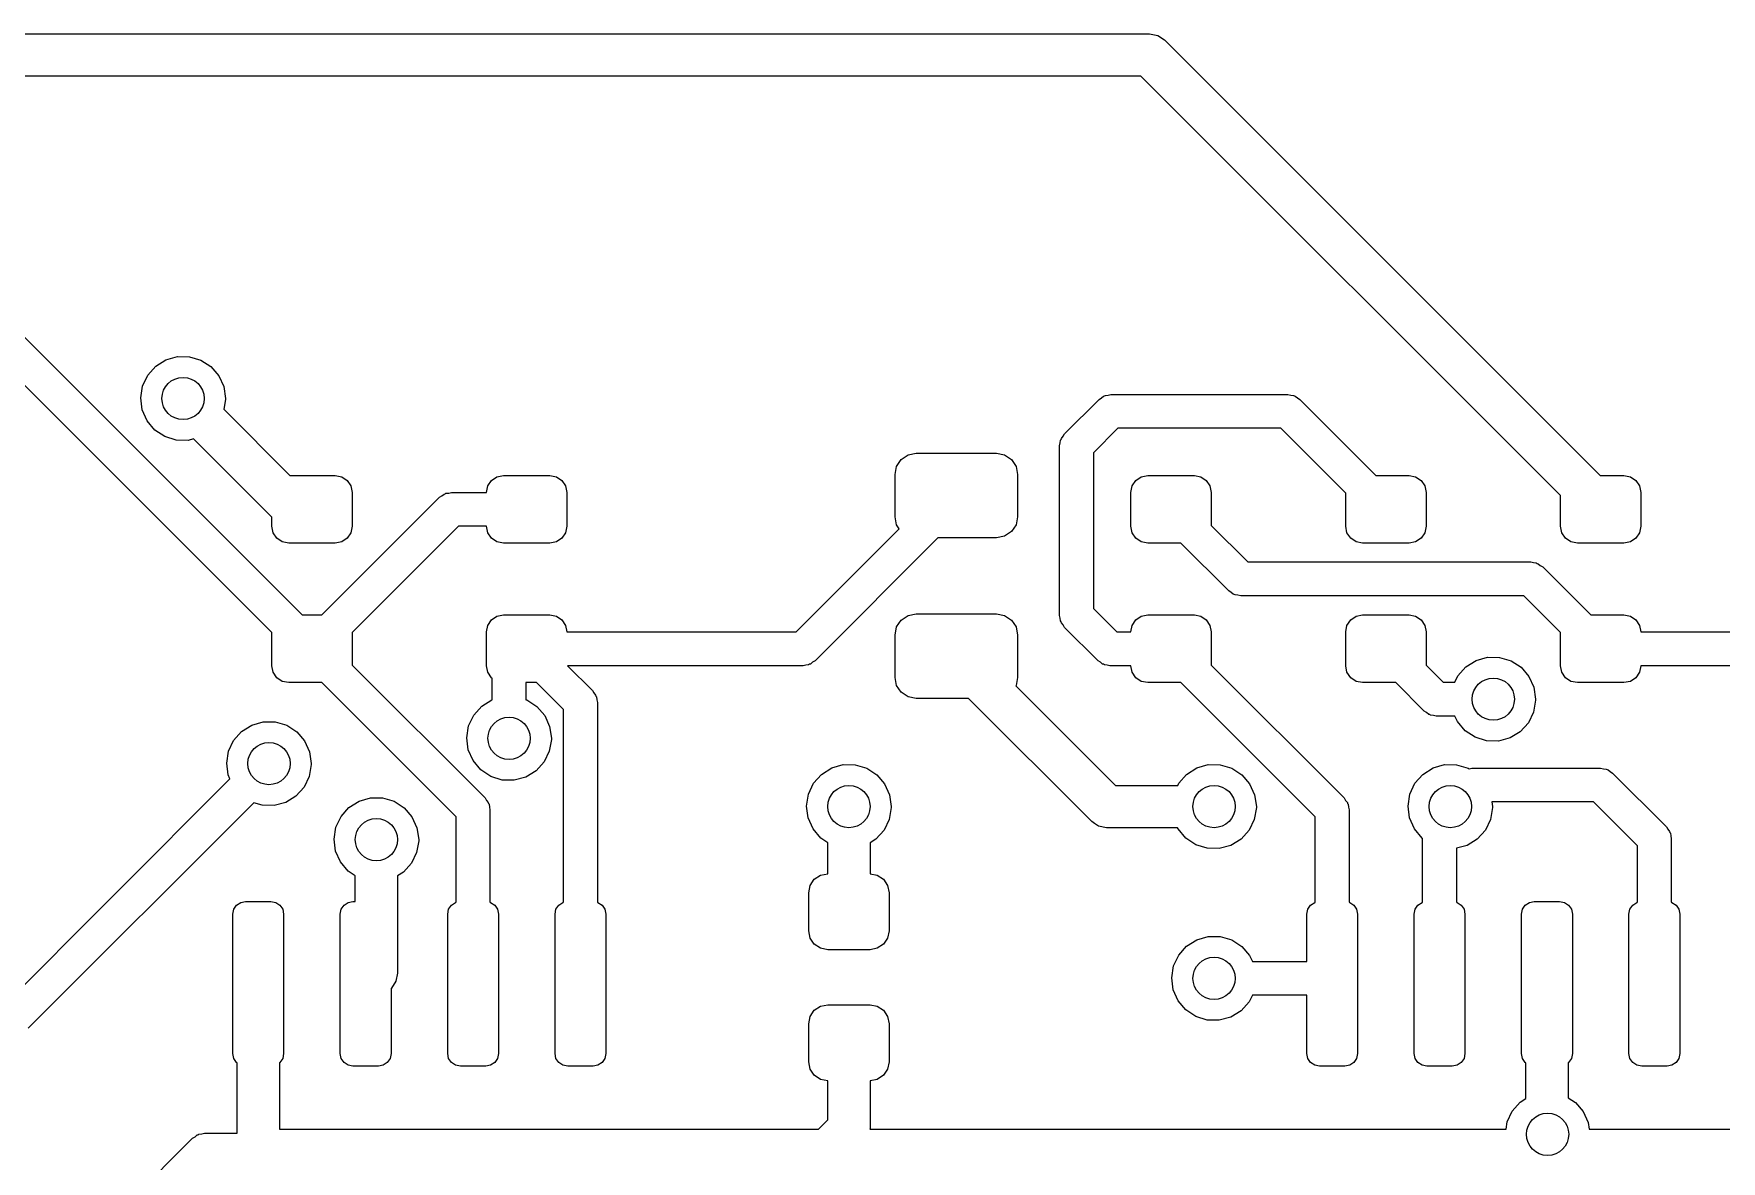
# Model space of a CAD drawing. Extents: x 124.2 to 180.7, y -122.1 to -74.6.
# Drawn here: x 143.4 to 163.35, y -87.89 to -74.55 of the extents above; entities that cross this region are included whole.
import ezdxf

# ---------------------------------------------------------------- set-up
doc = ezdxf.new("R2010")
doc.units = 0
doc.layers.add('BLACK', color=7, linetype='CONTINUOUS')

msp = doc.modelspace()

# ---------------------------------------------------------------- linework, layer by layer
at = {"layer": 'BLACK', "linetype": 'CONTINUOUS'}
for p, q in [((132.715, -74.553), (156.591, -74.553)), ((156.591, -74.553), (156.687, -74.572)), ((156.687, -74.572), (156.768, -74.6262)), ((156.768, -74.6262), (161.919, -79.7775)), ((156.487, -75.053), (132.819, -75.053)), ((161.45, -80.0156), (156.487, -75.053)), ((146.21, -81.6353), (141.48, -76.905)), ((142.045, -76.905), (146.568, -81.4275)), ((144.837, -78.4862), (144.957, -78.4106)), ((144.957, -78.4106), (145.093, -78.3716)), ((145.093, -78.3716), (145.235, -78.3725)), ((145.235, -78.3725), (145.371, -78.4131)), ((145.371, -78.4131), (145.49, -78.4902)), ((144.683, -78.7208), (144.743, -78.5925)), ((144.743, -78.5925), (144.837, -78.4862)), ((145.49, -78.4902), (145.582, -78.5976)), ((145.582, -78.5976), (145.641, -78.7267)), ((144.661, -78.8609), (144.683, -78.7208)), ((145.641, -78.7267), (145.661, -78.867)), ((156.101, -78.8268), (156.134, -78.8194)), ((156.134, -78.8194), (158.227, -78.8194)), ((158.227, -78.8194), (158.26, -78.8269)), ((144.679, -79.0015), (144.661, -78.8609)), ((144.737, -79.1312), (144.679, -79.0015)), ((145.661, -78.8792), (145.642, -78.994)), ((145.642, -78.994), (146.425, -79.7775)), ((145.661, -78.867), (145.661, -78.8792)), ((155.586, -79.2844), (155.993, -78.8777)), ((155.993, -78.8777), (156.021, -78.86)), ((156.021, -78.86), (156.047, -78.8392)), ((156.047, -78.8392), (156.058, -78.8366)), ((156.058, -78.8366), (156.068, -78.8305)), ((156.068, -78.8305), (156.101, -78.8268)), ((158.26, -78.8269), (158.293, -78.8306)), ((158.293, -78.8306), (158.303, -78.8368)), ((158.303, -78.8368), (158.314, -78.8393)), ((158.314, -78.8393), (158.34, -78.8602)), ((158.34, -78.8602), (158.368, -78.878)), ((158.368, -78.878), (159.268, -79.7775)), ((144.828, -79.2397), (144.737, -79.1312)), ((156.217, -79.2194), (155.927, -79.5086)), ((158.144, -79.2194), (156.217, -79.2194)), ((158.91, -79.9853), (158.144, -79.2194)), ((144.946, -79.3183), (144.828, -79.2397)), ((145.081, -79.3606), (144.946, -79.3183)), ((145.223, -79.3632), (145.081, -79.3606)), ((145.286, -79.3459), (145.223, -79.3632)), ((146.21, -80.2696), (145.286, -79.3459)), ((155.527, -79.4255), (155.535, -79.3929)), ((155.535, -79.3929), (155.539, -79.3597)), ((155.539, -79.3597), (155.545, -79.35)), ((155.545, -79.35), (155.547, -79.3388)), ((155.547, -79.3388), (155.568, -79.3127)), ((155.568, -79.3127), (155.586, -79.2844)), ((153.599, -79.6693), (153.653, -79.5882)), ((153.653, -79.5882), (153.734, -79.534)), ((153.734, -79.534), (153.83, -79.515)), ((153.83, -79.515), (154.78, -79.515)), ((154.78, -79.515), (154.876, -79.534)), ((154.876, -79.534), (154.957, -79.5882)), ((154.957, -79.5882), (155.011, -79.6693)), ((155.527, -81.4324), (155.527, -79.4255)), ((155.927, -79.5086), (155.927, -81.3496)), ((146.425, -79.7775), (146.96, -79.7775)), ((146.96, -79.7775), (147.037, -79.7927)), ((147.037, -79.7927), (147.101, -79.8361)), ((148.809, -79.8361), (148.873, -79.7927)), ((148.873, -79.7927), (148.95, -79.7775)), ((148.95, -79.7775), (149.5, -79.7775)), ((149.5, -79.7775), (149.577, -79.7927)), ((149.577, -79.7927), (149.641, -79.8361)), ((153.58, -79.765), (153.599, -79.6693)), ((153.58, -80.265), (153.58, -79.765)), ((155.011, -79.6693), (155.03, -79.765)), ((155.03, -79.765), (155.03, -80.265)), ((156.429, -79.8361), (156.493, -79.7927)), ((156.493, -79.7927), (156.57, -79.7775)), ((156.57, -79.7775), (157.12, -79.7775)), ((157.12, -79.7775), (157.197, -79.7927)), ((157.197, -79.7927), (157.261, -79.8361)), ((159.268, -79.7775), (159.66, -79.7775)), ((159.66, -79.7775), (159.737, -79.7927)), ((159.737, -79.7927), (159.801, -79.8361)), ((161.919, -79.7775), (162.2, -79.7775)), ((162.2, -79.7775), (162.277, -79.7927)), ((162.277, -79.7927), (162.341, -79.8361)), ((147.101, -79.8361), (147.145, -79.901)), ((147.145, -79.901), (147.16, -79.9775)), ((147.16, -79.9775), (147.16, -80.3775)), ((148.194, -80.0358), (148.222, -80.0181)), ((148.222, -80.0181), (148.248, -79.9973)), ((148.248, -79.9973), (148.259, -79.9947)), ((148.259, -79.9947), (148.269, -79.9886)), ((148.269, -79.9886), (148.302, -79.9849)), ((148.302, -79.9849), (148.335, -79.9775)), ((148.335, -79.9775), (148.75, -79.9775)), ((148.75, -79.9775), (148.765, -79.901)), ((148.765, -79.901), (148.809, -79.8361)), ((149.641, -79.8361), (149.685, -79.901)), ((149.685, -79.901), (149.7, -79.9775)), ((149.7, -79.9775), (149.7, -80.3775)), ((156.37, -79.9775), (156.385, -79.901)), ((156.37, -80.3775), (156.37, -79.9775)), ((156.385, -79.901), (156.429, -79.8361)), ((157.261, -79.8361), (157.305, -79.901)), ((157.305, -79.901), (157.32, -79.9775)), ((157.32, -79.9775), (157.32, -80.3697)), ((158.91, -80.3775), (158.91, -79.9853)), ((159.801, -79.8361), (159.845, -79.901)), ((159.845, -79.901), (159.86, -79.9775)), ((159.86, -79.9775), (159.86, -80.3775)), ((161.45, -80.3775), (161.45, -80.0156)), ((162.341, -79.8361), (162.385, -79.901)), ((162.385, -79.901), (162.4, -79.9775)), ((162.4, -79.9775), (162.4, -80.3775)), ((146.802, -81.4275), (148.194, -80.0358)), ((146.21, -80.3775), (146.21, -80.2696)), ((146.225, -80.454), (146.21, -80.3775)), ((147.16, -80.3775), (147.145, -80.454)), ((148.418, -80.3775), (147.16, -81.6353)), ((148.75, -80.3775), (148.418, -80.3775)), ((148.765, -80.454), (148.75, -80.3775)), ((149.7, -80.3775), (149.685, -80.454)), ((152.41, -81.6275), (153.63, -80.4071)), ((153.599, -80.3607), (153.58, -80.265)), ((153.63, -80.4071), (153.599, -80.3607)), ((155.011, -80.3607), (154.957, -80.4418)), ((155.03, -80.265), (155.011, -80.3607)), ((156.385, -80.454), (156.37, -80.3775)), ((157.32, -80.3697), (157.751, -80.8006)), ((158.925, -80.454), (158.91, -80.3775)), ((159.86, -80.3775), (159.845, -80.454)), ((161.465, -80.454), (161.45, -80.3775)), ((162.4, -80.3775), (162.385, -80.454)), ((146.269, -80.5189), (146.225, -80.454)), ((146.333, -80.5623), (146.269, -80.5189)), ((146.41, -80.5775), (146.333, -80.5623)), ((146.96, -80.5775), (146.41, -80.5775)), ((147.037, -80.5623), (146.96, -80.5775)), ((147.101, -80.5189), (147.037, -80.5623)), ((147.145, -80.454), (147.101, -80.5189)), ((148.809, -80.5189), (148.765, -80.454)), ((148.873, -80.5623), (148.809, -80.5189)), ((148.95, -80.5775), (148.873, -80.5623)), ((149.5, -80.5775), (148.95, -80.5775)), ((149.577, -80.5623), (149.5, -80.5775)), ((149.641, -80.5189), (149.577, -80.5623)), ((149.685, -80.454), (149.641, -80.5189)), ((154.088, -80.515), (152.634, -81.9692)), ((154.78, -80.515), (154.088, -80.515)), ((154.876, -80.496), (154.78, -80.515)), ((154.957, -80.4418), (154.876, -80.496)), ((156.429, -80.5189), (156.385, -80.454)), ((156.493, -80.5623), (156.429, -80.5189)), ((156.57, -80.5775), (156.493, -80.5623)), ((156.962, -80.5775), (156.57, -80.5775)), ((157.527, -81.142), (156.962, -80.5775)), ((158.969, -80.5189), (158.925, -80.454)), ((159.033, -80.5623), (158.969, -80.5189)), ((159.11, -80.5775), (159.033, -80.5623)), ((159.66, -80.5775), (159.11, -80.5775)), ((159.737, -80.5623), (159.66, -80.5775)), ((159.801, -80.5189), (159.737, -80.5623)), ((159.845, -80.454), (159.801, -80.5189)), ((161.509, -80.5189), (161.465, -80.454)), ((161.573, -80.5623), (161.509, -80.5189)), ((161.65, -80.5775), (161.573, -80.5623)), ((162.2, -80.5775), (161.65, -80.5775)), ((162.277, -80.5623), (162.2, -80.5775)), ((162.341, -80.5189), (162.277, -80.5623)), ((162.385, -80.454), (162.341, -80.5189)), ((157.751, -80.8006), (161.098, -80.8006)), ((161.098, -80.8006), (161.131, -80.8081)), ((161.131, -80.8081), (161.164, -80.8118)), ((161.164, -80.8118), (161.174, -80.818)), ((161.174, -80.818), (161.185, -80.8205)), ((161.185, -80.8205), (161.211, -80.8414)), ((161.211, -80.8414), (161.24, -80.8592)), ((161.24, -80.8592), (161.808, -81.4275)), ((157.555, -81.1598), (157.527, -81.142)), ((157.581, -81.1807), (157.555, -81.1598)), ((157.592, -81.1832), (157.581, -81.1807)), ((157.602, -81.1894), (157.592, -81.1832)), ((157.635, -81.1931), (157.602, -81.1894)), ((157.668, -81.2006), (157.635, -81.1931)), ((161.015, -81.2006), (157.668, -81.2006)), ((161.45, -81.6353), (161.015, -81.2006)), ((153.734, -81.434), (153.83, -81.415)), ((153.83, -81.415), (154.78, -81.415)), ((154.78, -81.415), (154.876, -81.434)), ((155.927, -81.3496), (156.205, -81.6275)), ((146.568, -81.4275), (146.802, -81.4275)), ((148.75, -81.6275), (148.765, -81.551)), ((148.765, -81.551), (148.809, -81.4861)), ((148.809, -81.4861), (148.873, -81.4427)), ((148.873, -81.4427), (148.95, -81.4275)), ((148.95, -81.4275), (149.5, -81.4275)), ((149.5, -81.4275), (149.577, -81.4427)), ((149.577, -81.4427), (149.641, -81.4861)), ((149.641, -81.4861), (149.685, -81.551)), ((149.685, -81.551), (149.7, -81.6275)), ((153.58, -81.665), (153.599, -81.5693)), ((153.599, -81.5693), (153.653, -81.4882)), ((153.653, -81.4882), (153.734, -81.434)), ((154.876, -81.434), (154.957, -81.4882)), ((154.957, -81.4882), (155.011, -81.5693)), ((155.011, -81.5693), (155.03, -81.665)), ((155.535, -81.465), (155.527, -81.4324)), ((155.539, -81.4982), (155.535, -81.465)), ((155.545, -81.5079), (155.539, -81.4982)), ((155.547, -81.5191), (155.545, -81.5079)), ((155.568, -81.5453), (155.547, -81.5191)), ((155.586, -81.5736), (155.568, -81.5453)), ((155.981, -81.9689), (155.586, -81.5736)), ((156.37, -81.6275), (156.385, -81.551)), ((156.385, -81.551), (156.429, -81.4861)), ((156.429, -81.4861), (156.493, -81.4427)), ((156.493, -81.4427), (156.57, -81.4275)), ((156.57, -81.4275), (157.12, -81.4275)), ((157.12, -81.4275), (157.197, -81.4427)), ((157.197, -81.4427), (157.261, -81.4861)), ((157.261, -81.4861), (157.305, -81.551)), ((157.305, -81.551), (157.32, -81.6275)), ((158.91, -81.6275), (158.925, -81.551)), ((158.925, -81.551), (158.969, -81.4861)), ((158.969, -81.4861), (159.033, -81.4427)), ((159.033, -81.4427), (159.11, -81.4275)), ((159.11, -81.4275), (159.66, -81.4275)), ((159.66, -81.4275), (159.737, -81.4427)), ((159.737, -81.4427), (159.801, -81.4861)), ((159.801, -81.4861), (159.845, -81.551)), ((159.845, -81.551), (159.86, -81.6275)), ((161.808, -81.4275), (162.2, -81.4275)), ((162.2, -81.4275), (162.277, -81.4427)), ((162.277, -81.4427), (162.341, -81.4861)), ((162.341, -81.4861), (162.385, -81.551)), ((162.385, -81.551), (162.4, -81.6275)), ((146.21, -82.0275), (146.21, -81.6353)), ((147.16, -81.6353), (147.16, -82.0197)), ((148.75, -82.0275), (148.75, -81.6275)), ((149.7, -81.6275), (152.41, -81.6275)), ((153.58, -82.165), (153.58, -81.665)), ((155.03, -81.665), (155.03, -82.165)), ((156.205, -81.6275), (156.37, -81.6275)), ((157.32, -81.6275), (157.32, -82.0197)), ((158.91, -82.0275), (158.91, -81.6275)), ((159.86, -81.6275), (159.86, -82.0197)), ((161.45, -82.0275), (161.45, -81.6353)), ((162.4, -81.6275), (163.99, -81.6275)), ((152.558, -82.0164), (152.525, -82.0201)), ((152.568, -82.0103), (152.558, -82.0164)), ((152.579, -82.0077), (152.568, -82.0103)), ((152.605, -81.9869), (152.579, -82.0077)), ((152.634, -81.9692), (152.605, -81.9869)), ((156.009, -81.9867), (155.981, -81.9689)), ((156.035, -82.0076), (156.009, -81.9867)), ((156.047, -82.0101), (156.035, -82.0076)), ((156.056, -82.0163), (156.047, -82.0101)), ((156.09, -82.02), (156.056, -82.0163)), ((160.331, -82.0422), (160.451, -81.9666)), ((160.451, -81.9666), (160.587, -81.9276)), ((160.587, -81.9276), (160.729, -81.9285)), ((160.729, -81.9285), (160.865, -81.9691)), ((160.865, -81.9691), (160.984, -82.0462)), ((146.225, -82.104), (146.21, -82.0275)), ((146.269, -82.1689), (146.225, -82.104)), ((146.333, -82.2123), (146.269, -82.1689)), ((146.41, -82.2275), (146.333, -82.2123)), ((147.16, -82.0197), (148.732, -83.5913)), ((148.765, -82.104), (148.75, -82.0275)), ((148.809, -82.1689), (148.765, -82.104)), ((148.816, -82.1737), (148.809, -82.1689)), ((148.816, -82.4286), (148.816, -82.1737)), ((152.493, -82.0275), (149.708, -82.0275)), ((149.708, -82.0275), (150.002, -82.3213)), ((152.525, -82.0201), (152.493, -82.0275)), ((153.599, -82.2607), (153.58, -82.165)), ((155.03, -82.165), (155.011, -82.2607)), ((156.122, -82.0275), (156.09, -82.02)), ((156.37, -82.0275), (156.122, -82.0275)), ((156.385, -82.104), (156.37, -82.0275)), ((156.429, -82.1689), (156.385, -82.104)), ((156.493, -82.2123), (156.429, -82.1689)), ((156.57, -82.2275), (156.493, -82.2123)), ((157.32, -82.0197), (158.892, -83.5913)), ((158.925, -82.104), (158.91, -82.0275)), ((158.969, -82.1689), (158.925, -82.104)), ((159.033, -82.2123), (158.969, -82.1689)), ((159.11, -82.2275), (159.033, -82.2123)), ((159.86, -82.0197), (160.063, -82.223)), ((160.202, -82.223), (160.237, -82.1485)), ((160.237, -82.1485), (160.331, -82.0422)), ((160.984, -82.0462), (161.076, -82.1536)), ((161.076, -82.1536), (161.135, -82.2827)), ((161.465, -82.104), (161.45, -82.0275)), ((161.509, -82.1689), (161.465, -82.104)), ((161.573, -82.2123), (161.509, -82.1689)), ((161.65, -82.2275), (161.573, -82.2123)), ((162.277, -82.2123), (162.2, -82.2275)), ((162.341, -82.1689), (162.277, -82.2123)), ((162.385, -82.104), (162.341, -82.1689)), ((162.4, -82.0275), (162.385, -82.104)), ((163.982, -82.0275), (162.4, -82.0275)), ((146.802, -82.2275), (146.41, -82.2275)), ((148.39, -83.8153), (146.802, -82.2275)), ((149.342, -82.2275), (149.216, -82.2275)), ((149.216, -82.2275), (149.216, -82.4294)), ((149.66, -82.5453), (149.342, -82.2275)), ((150.002, -82.3213), (150.019, -82.3496)), ((150.019, -82.3496), (150.04, -82.3758)), ((150.04, -82.3758), (150.043, -82.387)), ((150.043, -82.387), (150.049, -82.3967)), ((150.049, -82.3967), (150.053, -82.4299)), ((153.653, -82.3418), (153.599, -82.2607)), ((153.734, -82.396), (153.653, -82.3418)), ((153.83, -82.415), (153.734, -82.396)), ((154.451, -82.415), (153.83, -82.415)), ((155.906, -83.8698), (154.451, -82.415)), ((155.011, -82.2607), (155.008, -82.2647)), ((155.008, -82.2647), (156.187, -83.443)), ((156.962, -82.2275), (156.57, -82.2275)), ((158.55, -83.8153), (156.962, -82.2275)), ((159.502, -82.2275), (159.11, -82.2275)), ((159.839, -82.5644), (159.502, -82.2275)), ((160.063, -82.223), (160.202, -82.223)), ((161.135, -82.2827), (161.155, -82.423)), ((162.2, -82.2275), (161.65, -82.2275)), ((148.538, -82.74), (148.598, -82.6117)), ((148.598, -82.6117), (148.692, -82.5054)), ((148.692, -82.5054), (148.812, -82.4298)), ((148.812, -82.4298), (148.816, -82.4286)), ((149.216, -82.4294), (149.226, -82.4323)), ((149.226, -82.4323), (149.344, -82.5094)), ((149.344, -82.5094), (149.437, -82.6168)), ((149.437, -82.6168), (149.496, -82.7459)), ((149.66, -84.8249), (149.66, -82.5453)), ((150.053, -82.4299), (150.06, -82.4625)), ((150.06, -82.4625), (150.06, -84.8249)), ((159.867, -82.5822), (159.839, -82.5644)), ((159.893, -82.6031), (159.867, -82.5822)), ((159.905, -82.6056), (159.893, -82.6031)), ((159.914, -82.6118), (159.905, -82.6056)), ((159.948, -82.6155), (159.914, -82.6118)), ((159.98, -82.623), (159.948, -82.6155)), ((161.131, -82.575), (161.07, -82.7026)), ((161.155, -82.4352), (161.131, -82.575)), ((161.155, -82.423), (161.155, -82.4352)), ((145.759, -82.9105), (145.853, -82.8042)), ((145.853, -82.8042), (145.973, -82.7286)), ((145.973, -82.7286), (146.109, -82.6896)), ((146.109, -82.6896), (146.251, -82.6905)), ((146.251, -82.6905), (146.387, -82.7311)), ((146.387, -82.7311), (146.506, -82.8082)), ((146.506, -82.8082), (146.598, -82.9156)), ((148.516, -82.8801), (148.538, -82.74)), ((149.496, -82.7459), (149.516, -82.8862)), ((160.202, -82.623), (159.98, -82.623)), ((160.231, -82.6872), (160.202, -82.623)), ((160.322, -82.7957), (160.231, -82.6872)), ((160.44, -82.8743), (160.322, -82.7957)), ((160.974, -82.8077), (160.854, -82.8819)), ((161.07, -82.7026), (160.974, -82.8077)), ((145.699, -83.0388), (145.759, -82.9105)), ((146.598, -82.9156), (146.657, -83.0447)), ((148.534, -83.0207), (148.516, -82.8801)), ((149.516, -82.8984), (149.492, -83.0382)), ((149.516, -82.8862), (149.516, -82.8984)), ((160.575, -82.9166), (160.44, -82.8743)), ((160.717, -82.9192), (160.575, -82.9166)), ((160.854, -82.8819), (160.717, -82.9192)), ((145.677, -83.1789), (145.699, -83.0388)), ((145.695, -83.3195), (145.677, -83.1789)), ((146.677, -83.1972), (146.653, -83.337)), ((146.657, -83.0447), (146.677, -83.185)), ((146.677, -83.185), (146.677, -83.1972)), ((148.591, -83.1504), (148.534, -83.0207)), ((148.683, -83.2589), (148.591, -83.1504)), ((149.43, -83.1658), (149.335, -83.2709)), ((149.492, -83.0382), (149.43, -83.1658)), ((152.831, -83.2366), (152.967, -83.1976)), ((152.967, -83.1976), (153.109, -83.1985)), ((153.109, -83.1985), (153.245, -83.2391)), ((157.149, -83.2366), (157.285, -83.1976)), ((157.285, -83.1976), (157.427, -83.1985)), ((157.427, -83.1985), (157.563, -83.2391)), ((159.943, -83.2366), (160.079, -83.1976)), ((160.079, -83.1976), (160.221, -83.1985)), ((160.221, -83.1985), (160.357, -83.2391)), ((142.988, -86.0916), (145.715, -83.3641)), ((145.715, -83.3641), (145.695, -83.3195)), ((146.653, -83.337), (146.592, -83.4646)), ((148.801, -83.3375), (148.683, -83.2589)), ((148.936, -83.3798), (148.801, -83.3375)), ((149.078, -83.3824), (148.936, -83.3798)), ((149.214, -83.3451), (149.078, -83.3824)), ((149.335, -83.2709), (149.214, -83.3451)), ((152.617, -83.4185), (152.711, -83.3122)), ((152.711, -83.3122), (152.831, -83.2366)), ((153.245, -83.2391), (153.364, -83.3162)), ((153.364, -83.3162), (153.456, -83.4236)), ((156.935, -83.4185), (157.029, -83.3122)), ((157.029, -83.3122), (157.149, -83.2366)), ((157.563, -83.2391), (157.682, -83.3162)), ((157.682, -83.3162), (157.774, -83.4236)), ((159.729, -83.4185), (159.823, -83.3122)), ((159.823, -83.3122), (159.943, -83.2366)), ((160.357, -83.2391), (160.368, -83.2465)), ((160.368, -83.2464), (160.401, -83.239)), ((160.368, -83.2465), (160.368, -83.2464)), ((160.401, -83.239), (161.925, -83.239)), ((161.925, -83.239), (161.958, -83.2465)), ((161.958, -83.2465), (161.991, -83.2502)), ((161.991, -83.2502), (162.001, -83.2564)), ((162.001, -83.2564), (162.012, -83.2589)), ((162.012, -83.2589), (162.038, -83.2798)), ((162.038, -83.2798), (162.066, -83.2976)), ((162.066, -83.2976), (162.702, -83.9328)), ((146.496, -83.5697), (146.376, -83.6439)), ((146.592, -83.4646), (146.496, -83.5697)), ((147.243, -83.6281), (147.379, -83.5891)), ((147.379, -83.5891), (147.521, -83.59)), ((147.521, -83.59), (147.657, -83.6306)), ((148.732, -83.5913), (148.749, -83.6196)), ((152.535, -83.6869), (152.557, -83.5468)), ((152.557, -83.5468), (152.617, -83.4185)), ((153.456, -83.4236), (153.515, -83.5527)), ((153.515, -83.5527), (153.535, -83.693)), ((156.187, -83.443), (156.924, -83.443)), ((156.924, -83.443), (156.935, -83.4185)), ((157.774, -83.4236), (157.833, -83.5527)), ((157.833, -83.5527), (157.853, -83.693)), ((158.892, -83.5913), (158.909, -83.6196)), ((159.647, -83.6869), (159.669, -83.5468)), ((159.669, -83.5468), (159.729, -83.4185)), ((145.997, -83.6474), (143.329, -86.3158)), ((146.097, -83.6786), (145.997, -83.6474)), ((146.239, -83.6812), (146.097, -83.6786)), ((146.376, -83.6439), (146.239, -83.6812)), ((146.969, -83.9383), (147.029, -83.81)), ((147.029, -83.81), (147.123, -83.7037)), ((147.123, -83.7037), (147.243, -83.6281)), ((147.657, -83.6306), (147.776, -83.7077)), ((147.776, -83.7077), (147.868, -83.8151)), ((147.868, -83.8151), (147.927, -83.9442)), ((148.749, -83.6196), (148.77, -83.6458)), ((148.77, -83.6458), (148.773, -83.657)), ((148.773, -83.657), (148.779, -83.6667)), ((148.779, -83.6667), (148.783, -83.6999)), ((148.783, -83.6999), (148.79, -83.7325)), ((148.79, -83.7325), (148.79, -84.8249)), ((152.553, -83.8275), (152.535, -83.6869)), ((153.535, -83.7052), (153.511, -83.845)), ((153.535, -83.693), (153.535, -83.7052)), ((157.853, -83.7052), (157.829, -83.845)), ((157.853, -83.693), (157.853, -83.7052)), ((158.909, -83.6196), (158.93, -83.6458)), ((158.93, -83.6458), (158.933, -83.657)), ((158.933, -83.657), (158.939, -83.6667)), ((158.939, -83.6667), (158.943, -83.6999)), ((158.943, -83.6999), (158.95, -83.7325)), ((158.95, -83.7325), (158.95, -84.8249)), ((159.665, -83.8275), (159.647, -83.6869)), ((160.647, -83.7052), (160.623, -83.845)), ((161.842, -83.639), (160.639, -83.639)), ((160.639, -83.639), (160.647, -83.693)), ((160.647, -83.693), (160.647, -83.7052)), ((162.36, -84.1568), (161.842, -83.639)), ((146.947, -84.0784), (146.969, -83.9383)), ((147.927, -83.9442), (147.947, -84.0845)), ((148.39, -84.8249), (148.39, -83.8153)), ((152.611, -83.9572), (152.553, -83.8275)), ((152.702, -84.0657), (152.611, -83.9572)), ((153.45, -83.9726), (153.354, -84.0777)), ((153.511, -83.845), (153.45, -83.9726)), ((155.939, -83.8917), (155.906, -83.8698)), ((155.906, -83.8698), (155.906, -83.8698)), ((155.987, -83.924), (155.939, -83.8917)), ((156.083, -83.943), (155.987, -83.924)), ((156.922, -83.943), (156.083, -83.943)), ((156.083, -83.943), (156.083, -83.943)), ((156.929, -83.9572), (156.922, -83.943)), ((157.02, -84.0657), (156.929, -83.9572)), ((157.768, -83.9726), (157.672, -84.0777)), ((157.829, -83.845), (157.768, -83.9726)), ((158.55, -84.8249), (158.55, -83.8153)), ((159.723, -83.9572), (159.665, -83.8275)), ((159.814, -84.0657), (159.723, -83.9572)), ((160.562, -83.9726), (160.466, -84.0777)), ((160.623, -83.845), (160.562, -83.9726)), ((162.702, -83.9328), (162.719, -83.9611)), ((162.719, -83.9611), (162.74, -83.9873)), ((162.74, -83.9873), (162.743, -83.9985)), ((162.743, -83.9985), (162.749, -84.0082)), ((162.749, -84.0082), (162.753, -84.0414)), ((146.965, -84.219), (146.947, -84.0784)), ((147.947, -84.0967), (147.923, -84.2365)), ((147.947, -84.0845), (147.947, -84.0967)), ((152.785, -84.1212), (152.702, -84.0657)), ((152.785, -84.487), (152.785, -84.1212)), ((153.354, -84.0777), (153.285, -84.1203)), ((153.285, -84.1203), (153.285, -84.487)), ((157.138, -84.1443), (157.02, -84.0657)), ((157.273, -84.1866), (157.138, -84.1443)), ((157.415, -84.1892), (157.273, -84.1866)), ((157.552, -84.1519), (157.415, -84.1892)), ((157.672, -84.0777), (157.552, -84.1519)), ((159.82, -84.0699), (159.814, -84.0657)), ((159.82, -84.8249), (159.82, -84.0699)), ((160.346, -84.1519), (160.22, -84.1861)), ((160.22, -84.1861), (160.22, -84.8249)), ((160.466, -84.0777), (160.346, -84.1519)), ((162.36, -84.8249), (162.36, -84.1568)), ((162.753, -84.0414), (162.76, -84.074)), ((162.76, -84.074), (162.76, -84.8249)), ((147.023, -84.3487), (146.965, -84.219)), ((147.114, -84.4572), (147.023, -84.3487)), ((147.862, -84.3641), (147.766, -84.4692)), ((147.923, -84.2365), (147.862, -84.3641)), ((147.197, -84.5127), (147.114, -84.4572)), ((147.197, -84.815), (147.197, -84.5127)), ((147.766, -84.4692), (147.697, -84.5118)), ((147.697, -84.5118), (147.697, -85.663)), ((152.577, -84.6259), (152.626, -84.5529)), ((152.626, -84.5529), (152.699, -84.5041)), ((152.699, -84.5041), (152.785, -84.487)), ((153.285, -84.487), (153.371, -84.5041)), ((153.371, -84.5041), (153.444, -84.5529)), ((153.444, -84.5529), (153.493, -84.6259)), ((152.56, -84.712), (152.577, -84.6259)), ((152.56, -85.162), (152.56, -84.712)), ((153.493, -84.6259), (153.51, -84.712)), ((153.51, -84.712), (153.51, -85.162)), ((145.75, -84.965), (145.761, -84.9076)), ((145.75, -86.615), (145.75, -84.965)), ((145.761, -84.9076), (145.794, -84.8589)), ((145.794, -84.8589), (145.843, -84.8264)), ((145.843, -84.8264), (145.9, -84.815)), ((145.9, -84.815), (146.2, -84.815)), ((146.2, -84.815), (146.257, -84.8264)), ((146.257, -84.8264), (146.306, -84.8589)), ((146.306, -84.8589), (146.339, -84.9076)), ((146.339, -84.9076), (146.35, -84.965)), ((146.35, -84.965), (146.35, -86.615)), ((147.02, -84.965), (147.031, -84.9076)), ((147.02, -86.615), (147.02, -84.965)), ((147.031, -84.9076), (147.064, -84.8589)), ((147.064, -84.8589), (147.113, -84.8264)), ((147.113, -84.8264), (147.17, -84.815)), ((147.17, -84.815), (147.197, -84.815)), ((148.29, -84.965), (148.301, -84.9076)), ((148.29, -86.615), (148.29, -84.965)), ((148.301, -84.9076), (148.334, -84.8589)), ((148.334, -84.8589), (148.383, -84.8264)), ((148.383, -84.8264), (148.39, -84.8249)), ((148.79, -84.8249), (148.797, -84.8264)), ((148.797, -84.8264), (148.846, -84.8589)), ((148.846, -84.8589), (148.879, -84.9076)), ((148.879, -84.9076), (148.89, -84.965)), ((148.89, -84.965), (148.89, -86.615)), ((149.56, -84.965), (149.571, -84.9076)), ((149.56, -86.615), (149.56, -84.965)), ((149.571, -84.9076), (149.604, -84.8589)), ((149.604, -84.8589), (149.653, -84.8264)), ((149.653, -84.8264), (149.66, -84.8249)), ((150.06, -84.8249), (150.067, -84.8264)), ((150.067, -84.8264), (150.116, -84.8589)), ((150.116, -84.8589), (150.149, -84.9076)), ((150.149, -84.9076), (150.16, -84.965)), ((150.16, -84.965), (150.16, -86.615)), ((158.45, -84.965), (158.461, -84.9076)), ((158.45, -85.525), (158.45, -84.965)), ((158.461, -84.9076), (158.494, -84.8589)), ((158.494, -84.8589), (158.543, -84.8264)), ((158.543, -84.8264), (158.55, -84.8249)), ((158.95, -84.8249), (158.957, -84.8264)), ((158.957, -84.8264), (159.006, -84.8589)), ((159.006, -84.8589), (159.039, -84.9076)), ((159.039, -84.9076), (159.05, -84.965)), ((159.05, -84.965), (159.05, -86.615)), ((159.72, -84.965), (159.731, -84.9076)), ((159.72, -86.615), (159.72, -84.965)), ((159.731, -84.9076), (159.764, -84.8589)), ((159.764, -84.8589), (159.813, -84.8264)), ((159.813, -84.8264), (159.82, -84.8249)), ((160.22, -84.8249), (160.227, -84.8264)), ((160.227, -84.8264), (160.276, -84.8589)), ((160.276, -84.8589), (160.309, -84.9076)), ((160.309, -84.9076), (160.32, -84.965)), ((160.32, -84.965), (160.32, -86.615)), ((160.99, -84.965), (161.001, -84.9076)), ((160.99, -86.615), (160.99, -84.965)), ((161.001, -84.9076), (161.034, -84.8589)), ((161.034, -84.8589), (161.083, -84.8264)), ((161.083, -84.8264), (161.14, -84.815)), ((161.14, -84.815), (161.44, -84.815)), ((161.44, -84.815), (161.497, -84.8264)), ((161.497, -84.8264), (161.546, -84.8589)), ((161.546, -84.8589), (161.579, -84.9076)), ((161.579, -84.9076), (161.59, -84.965)), ((161.59, -84.965), (161.59, -86.615)), ((162.26, -84.965), (162.271, -84.9076)), ((162.26, -86.615), (162.26, -84.965)), ((162.271, -84.9076), (162.304, -84.8589)), ((162.304, -84.8589), (162.353, -84.8264)), ((162.353, -84.8264), (162.36, -84.8249)), ((162.76, -84.8249), (162.767, -84.8264)), ((162.767, -84.8264), (162.816, -84.8589)), ((162.816, -84.8589), (162.849, -84.9076)), ((162.849, -84.9076), (162.86, -84.965)), ((162.86, -84.965), (162.86, -86.615)), ((152.577, -85.2481), (152.56, -85.162)), ((153.51, -85.162), (153.493, -85.2481)), ((152.626, -85.3211), (152.577, -85.2481)), ((152.699, -85.3699), (152.626, -85.3211)), ((152.785, -85.387), (152.699, -85.3699)), ((153.285, -85.387), (152.785, -85.387)), ((153.371, -85.3699), (153.285, -85.387)), ((153.444, -85.3211), (153.371, -85.3699)), ((153.493, -85.2481), (153.444, -85.3211)), ((156.935, -85.4505), (157.029, -85.3442)), ((157.029, -85.3442), (157.149, -85.2686)), ((157.149, -85.2686), (157.285, -85.2296)), ((157.285, -85.2296), (157.427, -85.2305)), ((157.427, -85.2305), (157.563, -85.2711)), ((157.563, -85.2711), (157.682, -85.3482)), ((157.682, -85.3482), (157.774, -85.4556)), ((156.853, -85.7189), (156.875, -85.5788)), ((156.875, -85.5788), (156.935, -85.4505)), ((157.774, -85.4556), (157.806, -85.525)), ((157.806, -85.525), (158.45, -85.525)), ((147.678, -85.7587), (147.624, -85.8398)), ((147.697, -85.663), (147.678, -85.7587)), ((156.871, -85.8595), (156.853, -85.7189)), ((147.624, -85.8398), (147.62, -85.8436)), ((147.62, -85.8436), (147.62, -86.615)), ((156.929, -85.9892), (156.871, -85.8595)), ((157.02, -86.0977), (156.929, -85.9892)), ((157.768, -86.0046), (157.672, -86.1097)), ((157.806, -85.925), (157.768, -86.0046)), ((158.45, -85.925), (157.806, -85.925)), ((158.45, -86.615), (158.45, -85.925)), ((152.56, -86.262), (152.577, -86.1759)), ((152.577, -86.1759), (152.626, -86.1029)), ((152.626, -86.1029), (152.699, -86.0541)), ((152.699, -86.0541), (152.785, -86.037)), ((152.785, -86.037), (153.285, -86.037)), ((153.285, -86.037), (153.371, -86.0541)), ((153.371, -86.0541), (153.444, -86.1029)), ((153.444, -86.1029), (153.493, -86.1759)), ((153.493, -86.1759), (153.51, -86.262)), ((157.138, -86.1763), (157.02, -86.0977)), ((157.273, -86.2186), (157.138, -86.1763)), ((157.552, -86.1839), (157.415, -86.2212)), ((157.672, -86.1097), (157.552, -86.1839)), ((152.56, -86.712), (152.56, -86.262)), ((153.51, -86.262), (153.51, -86.712)), ((157.415, -86.2212), (157.273, -86.2186)), ((145.761, -86.6724), (145.75, -86.615)), ((145.794, -86.7211), (145.761, -86.6724)), ((145.8, -86.7251), (145.794, -86.7211)), ((145.8, -87.557), (145.8, -86.7251)), ((146.306, -86.7211), (146.3, -86.7251)), ((146.3, -86.7251), (146.3, -87.507)), ((146.339, -86.6724), (146.306, -86.7211)), ((146.35, -86.615), (146.339, -86.6724)), ((147.031, -86.6724), (147.02, -86.615)), ((147.064, -86.7211), (147.031, -86.6724)), ((147.113, -86.7536), (147.064, -86.7211)), ((147.17, -86.765), (147.113, -86.7536)), ((147.47, -86.765), (147.17, -86.765)), ((147.527, -86.7536), (147.47, -86.765)), ((147.576, -86.7211), (147.527, -86.7536)), ((147.609, -86.6724), (147.576, -86.7211)), ((147.62, -86.615), (147.609, -86.6724)), ((148.301, -86.6724), (148.29, -86.615)), ((148.334, -86.7211), (148.301, -86.6724)), ((148.383, -86.7536), (148.334, -86.7211)), ((148.44, -86.765), (148.383, -86.7536)), ((148.74, -86.765), (148.44, -86.765)), ((148.797, -86.7536), (148.74, -86.765)), ((148.846, -86.7211), (148.797, -86.7536)), ((148.879, -86.6724), (148.846, -86.7211)), ((148.89, -86.615), (148.879, -86.6724)), ((149.571, -86.6724), (149.56, -86.615)), ((149.604, -86.7211), (149.571, -86.6724)), ((149.653, -86.7536), (149.604, -86.7211)), ((149.71, -86.765), (149.653, -86.7536)), ((150.01, -86.765), (149.71, -86.765)), ((150.067, -86.7536), (150.01, -86.765)), ((150.116, -86.7211), (150.067, -86.7536)), ((150.149, -86.6724), (150.116, -86.7211)), ((150.16, -86.615), (150.149, -86.6724)), ((152.577, -86.7981), (152.56, -86.712)), ((152.626, -86.8711), (152.577, -86.7981)), ((153.493, -86.7981), (153.444, -86.8711)), ((153.51, -86.712), (153.493, -86.7981)), ((158.461, -86.6724), (158.45, -86.615)), ((158.494, -86.7211), (158.461, -86.6724)), ((158.543, -86.7536), (158.494, -86.7211)), ((158.6, -86.765), (158.543, -86.7536)), ((158.9, -86.765), (158.6, -86.765)), ((158.957, -86.7536), (158.9, -86.765)), ((159.006, -86.7211), (158.957, -86.7536)), ((159.039, -86.6724), (159.006, -86.7211)), ((159.05, -86.615), (159.039, -86.6724)), ((159.731, -86.6724), (159.72, -86.615)), ((159.764, -86.7211), (159.731, -86.6724)), ((159.813, -86.7536), (159.764, -86.7211)), ((159.87, -86.765), (159.813, -86.7536)), ((160.17, -86.765), (159.87, -86.765)), ((160.227, -86.7536), (160.17, -86.765)), ((160.276, -86.7211), (160.227, -86.7536)), ((160.309, -86.6724), (160.276, -86.7211)), ((160.32, -86.615), (160.309, -86.6724)), ((161.001, -86.6724), (160.99, -86.615)), ((161.034, -86.7211), (161.001, -86.6724)), ((161.04, -86.7251), (161.034, -86.7211)), ((161.04, -87.1464), (161.04, -86.7251)), ((161.546, -86.7211), (161.54, -86.7251)), ((161.54, -86.7251), (161.54, -87.1372)), ((161.579, -86.6724), (161.546, -86.7211)), ((161.59, -86.615), (161.579, -86.6724)), ((162.271, -86.6724), (162.26, -86.615)), ((162.304, -86.7211), (162.271, -86.6724)), ((162.353, -86.7536), (162.304, -86.7211)), ((162.41, -86.765), (162.353, -86.7536)), ((162.71, -86.765), (162.41, -86.765)), ((162.767, -86.7536), (162.71, -86.765)), ((162.816, -86.7211), (162.767, -86.7536)), ((162.849, -86.6724), (162.816, -86.7211)), ((162.86, -86.615), (162.849, -86.6724)), ((152.699, -86.9199), (152.626, -86.8711)), ((152.785, -86.937), (152.699, -86.9199)), ((152.785, -87.3994), (152.785, -86.937)), ((153.371, -86.9199), (153.285, -86.937)), ((153.285, -86.937), (153.285, -87.503)), ((153.444, -86.8711), (153.371, -86.9199)), ((160.879, -87.295), (160.973, -87.1887)), ((160.973, -87.1887), (161.04, -87.1464)), ((161.54, -87.1372), (161.626, -87.1927)), ((161.626, -87.1927), (161.718, -87.3001)), ((152.677, -87.507), (152.785, -87.3994)), ((160.819, -87.4233), (160.879, -87.295)), ((161.718, -87.3001), (161.777, -87.4292)), ((145.274, -87.6153), (145.302, -87.5976)), ((145.302, -87.5976), (145.328, -87.5768)), ((145.328, -87.5768), (145.339, -87.5742)), ((145.339, -87.5742), (145.349, -87.5681)), ((145.349, -87.5681), (145.382, -87.5644)), ((145.382, -87.5644), (145.415, -87.557)), ((145.415, -87.557), (145.8, -87.557)), ((146.3, -87.507), (152.677, -87.507)), ((153.285, -87.503), (153.284, -87.507)), ((153.284, -87.507), (160.806, -87.507)), ((160.806, -87.507), (160.819, -87.4233)), ((161.777, -87.4292), (161.788, -87.507)), ((161.788, -87.507), (170.565, -87.507)), ((144.258, -88.6316), (145.274, -87.6153))]:
    msp.add_line(p, q, dxfattribs=at)
at = {"layer": 'BLACK'}
for centre in [(145.161, -78.867), (160.655, -82.423), (149.016, -82.8862), (146.177, -83.185), (153.035, -83.693), (157.353, -83.693), (160.147, -83.693), (147.447, -84.0845), (157.353, -85.725), (161.297, -87.5695)]:
    msp.add_circle(centre, 0.25, dxfattribs=at)

doc.saveas('drawing.dxf')
